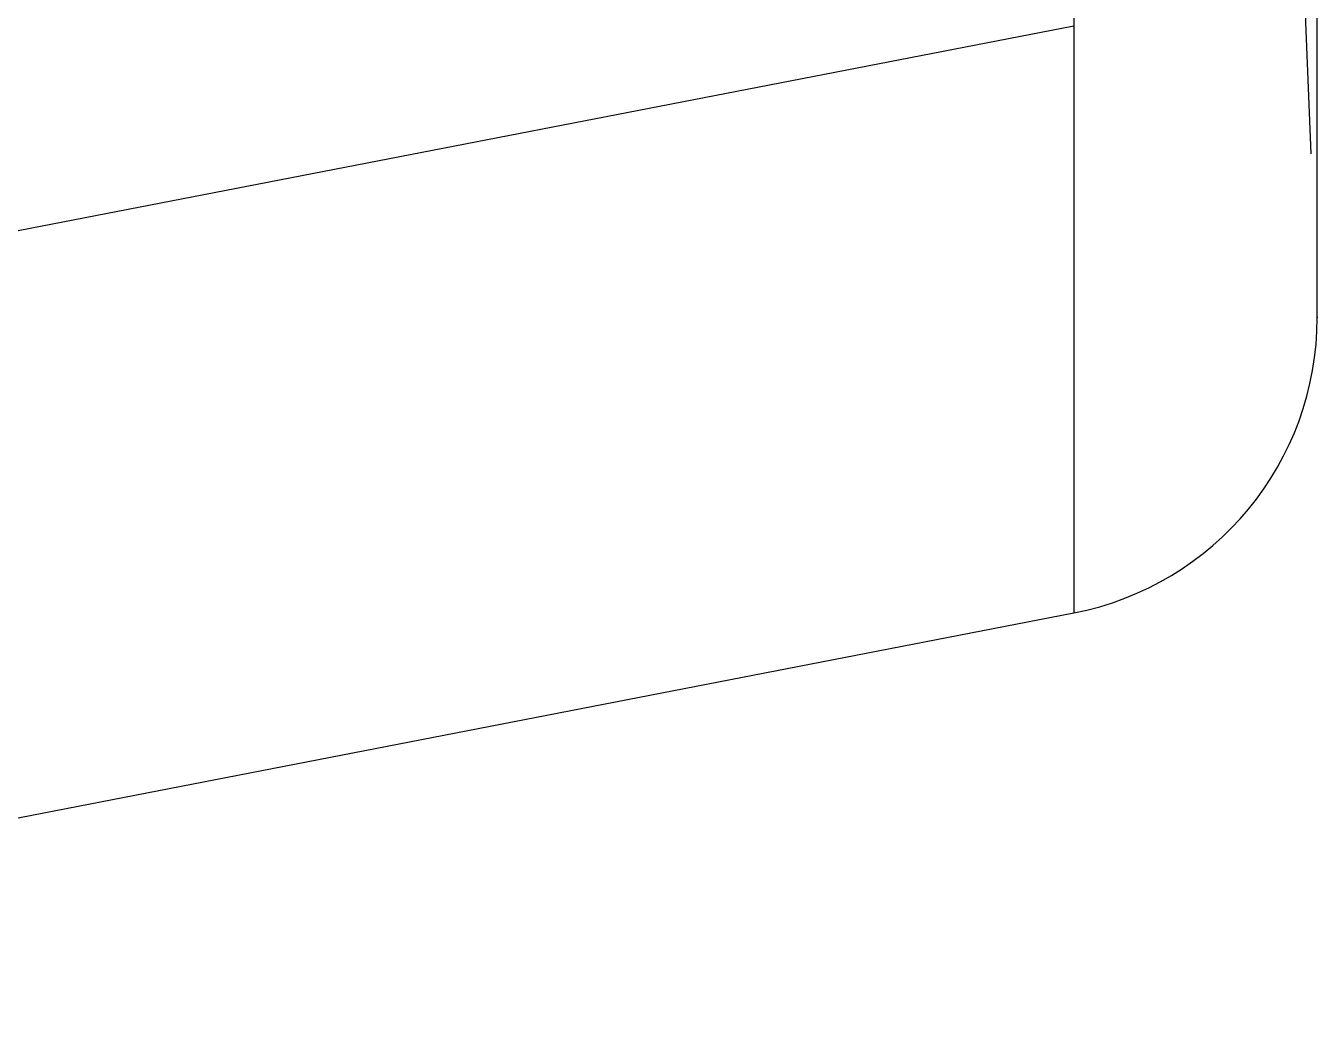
# Model space of a CAD drawing. Header units: millimetres. Extents: x 309 to 11345, y -1340 to 1318.
# Drawn here: x 10471.6 to 10484.55, y -648.43 to -638.29 of the extents above; entities that cross this region are included whole.
import ezdxf

# ---------------------------------------------------------------- set-up
doc = ezdxf.new("R2010")
doc.units = ezdxf.units.MM
doc.header["$LTSCALE"] = 16.335
doc.linetypes.add('HIDDEN', pattern=[0.2, 0.1, -0.1])
doc.layers.get('0').update_dxf_attribs({"linetype": 'CONTINUOUS'})
doc.layers.add('DEFAULT_2', color=8, linetype='HIDDEN')

msp = doc.modelspace()

# ---------------------------------------------------------------- linework, layer by layer
at = {"color": 7, "linetype": 'Continuous'}
for p, q in [((10482.11, -359.801), (10482.11, -644.179)), ((10484.551, -641.217), (10484.551, -534.463)), ((10460.219, -642.532), (10482.11, -638.289)), ((10482.11, -644.179), (10460.219, -648.434))]:
    msp.add_line(p, q, dxfattribs=at)
msp.add_arc((10481.534, -641.217), 3.017, 281, 0, dxfattribs=at)
at = {"layer": 'DEFAULT_2', "color": 8, "linetype": 'HIDDEN'}
msp.add_line((10484.294, -634.678), (10484.551, -641.217), dxfattribs=at)

doc.saveas('drawing.dxf')
